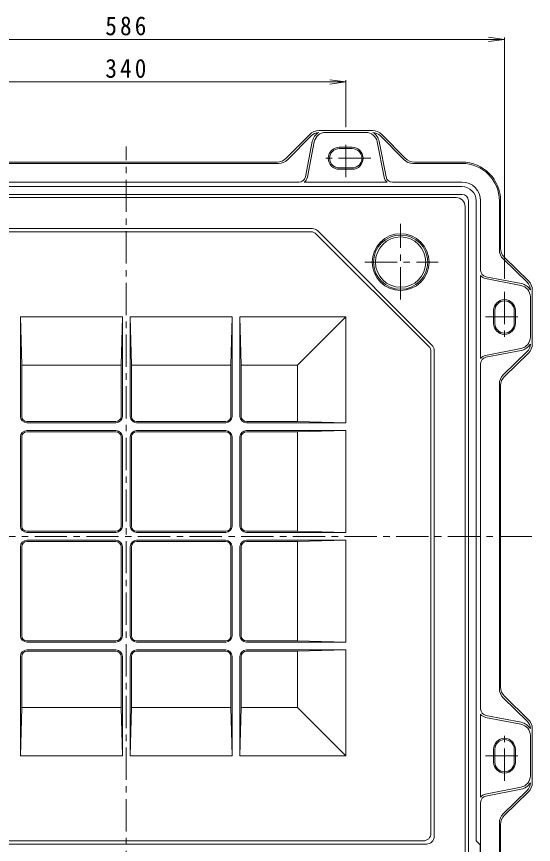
# Model space of a CAD drawing. Units: millimetres, scale not verified. Extents: x -721 to 722, y -685 to 395.
# Drawn here: x -403 to -3, y -309 to 333 of the extents above; entities that cross this region are included whole.
import ezdxf

# ---------------------------------------------------------------- set-up
doc = ezdxf.new("R2010")
doc.units = ezdxf.units.MM
doc.header["$LTSCALE"] = 5
doc.linetypes.add('CHAIN1', pattern=[8, 5, -1, 1, -1])
for name, color, linetype, lineweight in [('0-0_通り芯', 3, 'Continuous', 13), ('0-1_ピット', 2, 'Continuous', 13), ('0-4_寸法', 7, 'Continuous', 13)]:
    doc.layers.add(name, color=color, linetype=linetype, lineweight=lineweight)
doc.styles.add('ＭＳ ゴシック', font='')
doc.styles.get('ＭＳ ゴシック').set_extended_font_data('MS Gothic')

msp = doc.modelspace()

# ---------------------------------------------------------------- linework, layer by layer
at = {"layer": '0-0_通り芯', "linetype": 'CHAIN1'}
for p, q in [((-317.991, -378.613), (-317.991, 232.229)), ((-105.491, 113.503), (-105.491, 172.302)), ((-133.232, 142.493), (-76.393, 142.493)), ((-628.937, -70.007), (-2.597, -70.007))]:
    msp.add_line(p, q, dxfattribs=at)
at = {"layer": '0-0_通り芯'}
for p, q in [((-573.491, 192.493), (-62.491, 192.493)), ((-55.491, 185.493), (-55.491, -325.507)), ((-462.005, 168.493), (-173.976, 168.493)), ((-416.263, 166.025), (-175.043, 166.025)), ((-83.716, 77.183), (-170.801, 164.268)), ((-81.248, 78.25), (-169.733, 166.736)), ((-398.991, 62.672), (-399.991, 99.993)), ((-399.991, 22.993), (-399.991, 99.993)), ((-320.991, 99.993), (-399.991, 99.993)), ((-321.99, 62.672), (-320.991, 99.993)), ((-320.991, 22.993), (-320.991, 99.993)), ((-313.991, 62.672), (-314.991, 99.993)), ((-314.991, 22.993), (-314.991, 99.993)), ((-235.991, 99.993), (-314.991, 99.993)), ((-236.99, 62.672), (-235.991, 99.993)), ((-235.991, 22.993), (-235.991, 99.993)), ((-228.991, 62.672), (-229.991, 99.993)), ((-229.991, 22.993), (-229.991, 99.993)), ((-185.311, 62.672), (-147.991, 99.993)), ((-81.959, -300.039), (-81.959, 72.94)), ((-79.491, 74.008), (-79.491, -302.507)), ((-321.99, 62.672), (-398.991, 62.672)), ((-398.991, 22.993), (-398.991, 62.672)), ((-321.99, 22.993), (-321.99, 62.672)), ((-313.991, 62.672), (-236.99, 62.672)), ((-313.991, 22.993), (-313.991, 62.672)), ((-236.99, 22.993), (-236.99, 62.672)), ((-228.991, 62.672), (-185.311, 62.672)), ((-228.991, 22.993), (-228.991, 62.672)), ((-185.311, 18.993), (-185.311, 62.672)), ((-325.99, 18.993), (-394.991, 18.993)), ((-325.99, 17.993), (-394.991, 17.993)), ((-309.991, 18.993), (-240.991, 18.993)), ((-309.991, 17.993), (-240.991, 17.993)), ((-224.991, 18.993), (-185.311, 18.993)), ((-224.991, 17.993), (-147.991, 17.993)), ((-185.311, 18.993), (-147.991, 17.993)), ((-399.991, -62.007), (-399.991, 6.993)), ((-398.991, -62.007), (-398.991, 6.993)), ((-325.99, 11.993), (-394.991, 11.993)), ((-325.99, 10.993), (-394.991, 10.993)), ((-321.99, -62.007), (-321.99, 6.993)), ((-320.991, -62.007), (-320.991, 6.993)), ((-314.991, -62.007), (-314.991, 6.993)), ((-313.991, -62.007), (-313.991, 6.993)), ((-309.991, 11.993), (-240.991, 11.993)), ((-309.991, 10.993), (-240.991, 10.993)), ((-236.99, -62.007), (-236.99, 6.993)), ((-235.991, -62.007), (-235.991, 6.993)), ((-229.991, -62.007), (-229.991, 6.993)), ((-228.991, -62.007), (-228.991, 6.993)), ((-224.991, 11.993), (-147.991, 11.993)), ((-224.991, 10.993), (-185.311, 10.993)), ((-147.991, 11.993), (-185.311, 10.993)), ((-185.311, -66.007), (-185.311, 10.993)), ((-147.991, -67.007), (-147.991, 11.993)), ((-394.991, -66.007), (-325.99, -66.007)), ((-394.991, -67.007), (-325.99, -67.007)), ((-240.991, -66.007), (-309.991, -66.007)), ((-240.991, -67.007), (-309.991, -67.007)), ((-224.991, -66.007), (-185.311, -66.007)), ((-224.991, -67.007), (-147.991, -67.007)), ((-185.311, -66.007), (-147.991, -67.007)), ((-394.991, -73.007), (-325.99, -73.007)), ((-394.991, -74.007), (-325.99, -74.007)), ((-240.991, -73.007), (-309.991, -73.007)), ((-240.991, -74.007), (-309.991, -74.007)), ((-224.991, -73.007), (-147.991, -73.007)), ((-224.991, -74.007), (-185.311, -74.007)), ((-185.311, -74.007), (-147.991, -73.007)), ((-185.311, -74.007), (-185.311, -151.007)), ((-147.991, -152.007), (-147.991, -73.007)), ((-399.991, -78.007), (-399.991, -147.007)), ((-398.991, -78.007), (-398.991, -147.007)), ((-321.99, -78.007), (-321.99, -147.007)), ((-320.991, -78.007), (-320.991, -147.007)), ((-314.991, -78.007), (-314.991, -147.007)), ((-313.991, -78.007), (-313.991, -147.007)), ((-236.99, -78.007), (-236.99, -147.007)), ((-235.991, -78.007), (-235.991, -147.007)), ((-229.991, -78.007), (-229.991, -147.007)), ((-228.991, -78.007), (-228.991, -147.007)), ((-325.99, -151.007), (-394.991, -151.007)), ((-325.99, -152.007), (-394.991, -152.007)), ((-309.991, -151.007), (-240.991, -151.007)), ((-309.991, -152.007), (-240.991, -152.007)), ((-224.991, -151.007), (-185.311, -151.007)), ((-224.991, -152.007), (-147.991, -152.007)), ((-147.991, -152.007), (-185.311, -151.007)), ((-325.99, -158.007), (-394.991, -158.007)), ((-325.99, -159.007), (-394.991, -159.007)), ((-309.991, -158.007), (-240.991, -158.007)), ((-309.991, -159.007), (-240.991, -159.007)), ((-224.991, -158.007), (-147.991, -158.007)), ((-224.991, -159.007), (-185.311, -159.007)), ((-185.311, -159.007), (-147.991, -158.007)), ((-185.311, -159.007), (-185.311, -202.687)), ((-147.991, -240.007), (-147.991, -158.007)), ((-399.991, -163.007), (-399.991, -240.007)), ((-398.991, -163.007), (-398.991, -202.687)), ((-321.99, -163.007), (-321.99, -202.687)), ((-320.991, -163.007), (-320.991, -240.007)), ((-314.991, -163.007), (-314.991, -240.007)), ((-313.991, -163.007), (-313.991, -202.687)), ((-236.99, -163.007), (-236.99, -202.687)), ((-235.991, -163.007), (-235.991, -240.007)), ((-229.991, -163.007), (-229.991, -240.007)), ((-228.991, -163.007), (-228.991, -202.687)), ((-398.991, -202.687), (-399.991, -240.007)), ((-321.99, -202.687), (-398.991, -202.687)), ((-321.99, -202.687), (-320.991, -240.007)), ((-313.991, -202.687), (-314.991, -240.007)), ((-313.991, -202.687), (-236.99, -202.687)), ((-236.99, -202.687), (-235.991, -240.007)), ((-228.991, -202.687), (-229.991, -240.007)), ((-228.991, -202.687), (-185.311, -202.687)), ((-185.311, -202.687), (-147.991, -240.007)), ((-320.991, -240.007), (-399.991, -240.007)), ((-235.991, -240.007), (-314.991, -240.007)), ((-147.991, -240.007), (-229.991, -240.007)), ((-548.023, -306.039), (-87.959, -306.039)), ((-550.491, -308.507), (-85.491, -308.507))]:
    msp.add_line(p, q, dxfattribs=at)
msp.add_lwpolyline([(-147.991, 17.993), (-147.991, 99.993), (-229.991, 99.993)], dxfattribs=at)
for radius in [22, 21, 19.5]:
    msp.add_circle((-105.491, 142.493), radius, dxfattribs=at)
for centre, radius, start, end in [((-62.491, 185.493), 7, 0, 90), ((-173.976, 162.493), 6, 45.00067, 90), ((-175.043, 160.025), 6, 45.00034, 90), ((-87.959, 72.94), 6, 0, 44.99966), ((-85.491, 74.008), 6, 0, 44.99933), ((-394.991, 22.993), 5, 180, 270), ((-394.991, 22.993), 4, 180, 270), ((-325.99, 22.993), 5, 270, 0), ((-325.99, 22.993), 4, 270, 0), ((-309.991, 22.993), 5, 180, 270), ((-309.991, 22.993), 4, 180, 270), ((-240.991, 22.993), 4, 270, 0), ((-240.991, 22.993), 5, 270, 0), ((-224.991, 22.993), 5, 180, 270), ((-224.991, 22.993), 4, 180, 270), ((-394.991, 6.993), 5, 90, 180), ((-394.991, 6.993), 4, 90, 180), ((-325.99, 6.993), 5, 0, 90), ((-325.99, 6.993), 4, 0, 90), ((-309.991, 6.993), 5, 90, 180), ((-309.991, 6.993), 4, 90, 180), ((-240.991, 6.993), 5, 0, 90), ((-240.991, 6.993), 4, 0, 90), ((-224.991, 6.993), 5, 90, 180), ((-224.991, 6.993), 4, 90, 180), ((-394.991, -62.007), 5, 180, 270), ((-394.991, -62.007), 4, 180, 270), ((-325.99, -62.007), 4, 270, 0), ((-325.99, -62.007), 5, 270, 0), ((-309.991, -62.007), 5, 180, 270), ((-309.991, -62.007), 4, 180, 270), ((-240.991, -62.007), 5, 270, 0), ((-240.991, -62.007), 4, 270, 0), ((-224.991, -62.007), 5, 180, 270), ((-224.991, -62.007), 4, 180, 270), ((-394.991, -78.007), 5, 90, 180), ((-394.991, -78.007), 4, 90, 180), ((-325.99, -78.007), 5, 0, 90), ((-325.99, -78.007), 4, 0, 90), ((-309.991, -78.007), 5, 90, 180), ((-309.991, -78.007), 4, 90, 180), ((-240.991, -78.007), 5, 0, 90), ((-240.991, -78.007), 4, 0, 90), ((-224.991, -78.007), 5, 90, 180), ((-224.991, -78.007), 4, 90, 180), ((-394.991, -147.007), 5, 180, 270), ((-394.991, -147.007), 4, 180, 270), ((-325.99, -147.007), 5, 270, 0), ((-325.99, -147.007), 4, 270, 0), ((-309.991, -147.007), 5, 180, 270), ((-309.991, -147.007), 4, 180, 270), ((-240.991, -147.007), 4, 270, 0), ((-240.991, -147.007), 5, 270, 0), ((-224.991, -147.007), 5, 180, 270), ((-224.991, -147.007), 4, 180, 270), ((-394.991, -163.007), 5, 90, 180), ((-394.991, -163.007), 4, 90, 180), ((-325.99, -163.007), 5, 0, 90), ((-325.99, -163.007), 4, 0, 90), ((-309.991, -163.007), 5, 90, 180), ((-309.991, -163.007), 4, 90, 180), ((-240.991, -163.007), 5, 0, 90), ((-240.991, -163.007), 4, 0, 90), ((-224.991, -163.007), 5, 90, 180), ((-224.991, -163.007), 4, 90, 180), ((-87.959, -300.039), 6, 270, 0), ((-85.491, -302.507), 6, 270, 0)]:
    msp.add_arc(centre, radius, start, end, dxfattribs=at)
at = {"layer": '0-1_ピット'}
for p, q in [((-127.193, 244.493), (-168.788, 244.493)), ((-175.931, 241.491), (-194.05, 222.995)), ((-192.93, 221.995), (-174.86, 240.441)), ((-132.413, 242.993), (-163.569, 242.993)), ((-103.052, 221.995), (-121.121, 240.441)), ((-120.05, 241.491), (-101.932, 222.995)), ((-179.205, 208.54), (-173.876, 235.993)), ((-172.404, 235.708), (-177.732, 208.254)), ((-142.991, 231.493), (-152.991, 231.493)), ((-123.577, 235.708), (-118.249, 208.254)), ((-116.776, 208.54), (-122.105, 235.993)), ((-142.991, 230.493), (-152.991, 230.493)), ((-200.073, 218.993), (-435.908, 218.993)), ((-201.193, 219.993), (-434.788, 219.993)), ((-95.908, 218.993), (-57.991, 218.993)), ((-94.788, 219.993), (-57.991, 219.993)), ((-142.991, 215.493), (-152.991, 215.493)), ((-142.991, 214.493), (-152.991, 214.493)), ((-57.991, 200.993), (-577.991, 200.993)), ((-184.113, 204.493), (-451.868, 204.493)), ((-115.848, 204.354), (-180.133, 204.354)), ((-111.868, 204.493), (-57.991, 204.493)), ((-57.991, 194.993), (-577.991, 194.993)), ((-52.991, 189.993), (-52.991, -330.007)), ((-43.491, 136.116), (-43.491, 189.993)), ((-28.991, 189.993), (-28.991, 152.075)), ((-27.991, 189.993), (-27.991, 153.195)), ((-25.988, 144.932), (-7.542, 126.862)), ((-6.493, 127.934), (-24.988, 146.052)), ((-43.629, 132.135), (-43.629, 67.85)), ((-12.276, 124.406), (-39.729, 129.735)), ((-39.443, 131.207), (-11.99, 125.879)), ((-4.991, 115.571), (-4.991, 84.415)), ((-3.491, 120.79), (-3.491, 79.196)), ((-33.491, 104.993), (-33.491, 94.993)), ((-32.491, 104.993), (-32.491, 94.993)), ((-17.491, 104.993), (-17.491, 94.993)), ((-16.49, 104.993), (-16.49, 94.993)), ((-12.276, 75.58), (-39.729, 70.251)), ((-39.443, 68.778), (-11.99, 74.107)), ((-25.988, 55.054), (-7.542, 73.123)), ((-6.493, 72.052), (-24.988, 53.934)), ((-43.491, -203.884), (-43.491, 63.87)), ((-28.991, -187.924), (-28.991, 47.91)), ((-27.991, -186.804), (-27.991, 46.79)), ((-25.988, -195.068), (-7.542, -213.138)), ((-6.493, -212.066), (-24.988, -193.948)), ((-43.629, -272.149), (-43.629, -207.865)), ((-12.276, -215.594), (-39.729, -210.265)), ((-39.443, -208.793), (-11.99, -214.121)), ((-4.991, -255.585), (-4.991, -224.429)), ((-3.491, -260.804), (-3.491, -219.21)), ((-33.491, -245.007), (-33.491, -235.007)), ((-32.491, -245.007), (-32.491, -235.007)), ((-17.491, -245.007), (-17.491, -235.007)), ((-16.49, -245.007), (-16.49, -235.007)), ((-12.276, -264.42), (-39.729, -269.749)), ((-39.443, -271.221), (-11.99, -265.893)), ((-25.988, -284.946), (-7.542, -266.876)), ((-6.493, -267.948), (-24.988, -286.066)), ((-43.491, -336.509), (-43.491, -276.13)), ((-28.991, -330.007), (-28.991, -292.09)), ((-27.991, -330.007), (-27.991, -293.21))]:
    msp.add_line(p, q, dxfattribs=at)
at = {"layer": '0-1_ピット', "linetype": 'CHAIN1'}
for p, q in [((-147.991, 208.315), (-147.991, 237.182)), ((-128.485, 222.993), (-166.916, 222.993)), ((-24.991, 119.498), (-24.991, 81.068)), ((-39.669, 99.993), (-10.802, 99.993)), ((-24.991, -259.513), (-24.991, -221.082)), ((-39.669, -240.007), (-10.802, -240.007))]:
    msp.add_line(p, q, dxfattribs=at)
at = {"layer": '0-1_ピット'}
msp.add_lwpolyline([(-43.991, -330.007), (-43.991, -309.007), (-46.991, -306.007), (-46.991, 189.993)], dxfattribs=at)
for centre, radius, start, end in [((-168.788, 234.493), 10, 90, 135.59067), ((-127.193, 234.493), 10, 44.40933, 90), ((-168.788, 234.493), 8.5, 91.29875, 135.59067), ((-163.569, 233.993), 10.5, 121.02563, 169.01569), ((-163.569, 233.993), 9, 90, 169.01569), ((-132.413, 233.993), 9, 10.98431, 90), ((-132.413, 233.993), 10.5, 10.98431, 58.97437), ((-127.193, 234.493), 8.5, 44.40933, 88.70125), ((-152.991, 222.993), 8.5, 90, 270), ((-142.991, 222.993), 8.5, 270, 90), ((-152.991, 222.993), 7.5, 90, 270), ((-142.991, 222.993), 7.5, 270, 90), ((-201.193, 229.993), 10, 270, 315.59067), ((-200.073, 228.993), 10, 270, 315.59027), ((-95.908, 228.993), 10, 224.40973, 270), ((-94.788, 229.993), 10, 224.40933, 270), ((-57.991, 189.993), 30, 0, 90), ((-57.991, 189.993), 29, 0, 90), ((-184.113, 209.493), 5, 270, 349.01515), ((-184.113, 209.493), 6.5, 307.76227, 349.01515), ((-111.868, 209.493), 6.5, 190.98485, 232.23773), ((-111.868, 209.493), 5, 190.98485, 270), ((-57.991, 189.993), 14.5, 0, 90), ((-57.991, 189.993), 11, 0, 90), ((-57.991, 189.993), 5, 0, 90), ((-18.991, 152.075), 10, 180, 225.59027), ((-17.991, 153.195), 10, 180, 225.59067), ((-38.491, 136.116), 5, 180, 259.01515), ((-38.491, 136.116), 6.5, 217.76227, 259.01515), ((-13.991, 115.571), 9, 0, 79.01569), ((-13.991, 115.571), 10.5, 31.02563, 79.01569), ((-13.491, 120.79), 8.5, 1.29875, 45.59067), ((-13.491, 120.79), 10, 0, 45.59067), ((-24.991, 104.993), 8.5, 0, 180), ((-24.991, 104.993), 7.5, 0, 180), ((-24.991, 94.993), 8.5, 180, 0), ((-24.991, 94.993), 7.5, 180, 0), ((-13.991, 84.415), 9, 280.98431, 0), ((-13.991, 84.415), 10.5, 280.98431, 328.97437), ((-13.491, 79.196), 8.5, 314.40933, 358.70125), ((-13.491, 79.196), 10, 314.40933, 0), ((-38.491, 63.87), 6.5, 100.98485, 142.23773), ((-38.491, 63.87), 5, 100.98485, 180), ((-18.991, 47.91), 10, 134.40973, 180), ((-17.991, 46.79), 10, 134.40933, 180), ((-18.991, -187.924), 10, 180, 225.59027), ((-17.991, -186.804), 10, 180, 225.59067), ((-38.491, -203.884), 5, 180, 259.01515), ((-38.491, -203.884), 6.5, 217.76227, 259.01515), ((-13.991, -224.429), 9, 0, 79.01569), ((-13.991, -224.429), 10.5, 31.02563, 79.01569), ((-13.491, -219.21), 8.5, 1.29875, 45.59067), ((-13.491, -219.21), 10, 0, 45.59067), ((-24.991, -235.007), 8.5, 0, 180), ((-24.991, -235.007), 7.5, 0, 180), ((-24.991, -245.007), 8.5, 180, 0), ((-24.991, -245.007), 7.5, 180, 0), ((-13.991, -255.585), 9, 280.98431, 0), ((-13.991, -255.585), 10.5, 280.98431, 328.97437), ((-13.491, -260.804), 8.5, 314.40933, 358.70125), ((-13.491, -260.804), 10, 314.40933, 0), ((-38.491, -276.13), 6.5, 100.98485, 142.23773), ((-38.491, -276.13), 5, 100.98485, 180), ((-18.991, -292.09), 10, 134.40973, 180), ((-17.991, -293.21), 10, 134.40933, 180)]:
    msp.add_arc(centre, radius, start, end, dxfattribs=at)
at = {"layer": '0-4_寸法'}
for p, q in [((-610.991, 315.083), (-24.991, 315.083)), ((-24.991, 315.083), (-37.384, 316.715)), ((-24.991, 315.083), (-37.384, 313.452)), ((-24.991, 316.583), (-24.991, 129.498)), ((-147.991, 282.119), (-160.384, 283.751)), ((-147.991, 283.619), (-147.991, 247.182)), ((-487.991, 282.119), (-147.991, 282.119)), ((-147.991, 282.119), (-160.384, 280.488))]:
    msp.add_line(p, q, dxfattribs=at)

# ---------------------------------------------------------------- texts
at = {"layer": '0-4_寸法', "color": 2, "char_height": 14.66, "attachment_point": 7, "style": 'ＭＳ ゴシック'}
for s, insert in [('\\T1.27;\\W0.9;586', (-334.241, 318.083)), ('\\T1.27;\\W0.9;340', (-334.241, 285.119))]:
    msp.add_mtext(s, dxfattribs=dict(at, insert=insert))

doc.saveas('drawing.dxf')
